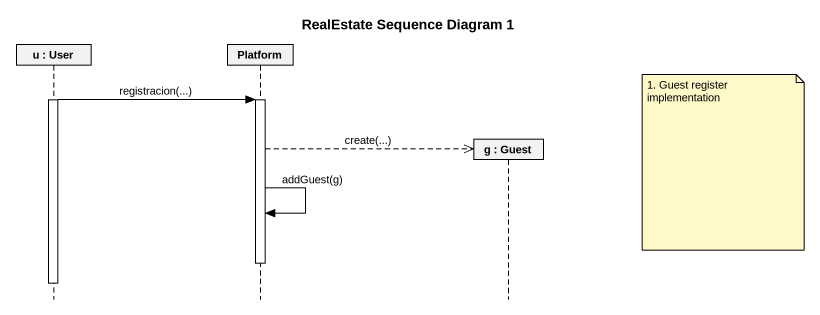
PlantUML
@startuml
title RealEstate Sequence Diagram 1
hide footbox
participant "u : User" as u
participant Platform
participant "g : Guest" as g

activate u
u -> Platform : registracion(...)
activate Platform
Platform -->> g ** : create(...)
note right of g : 1. Guest register implementation
Platform -> Platform : addGuest(g)
deactivate Platform
deactivate u
@enduml
